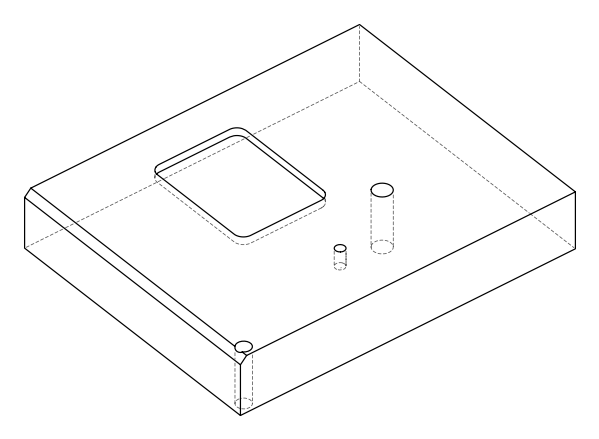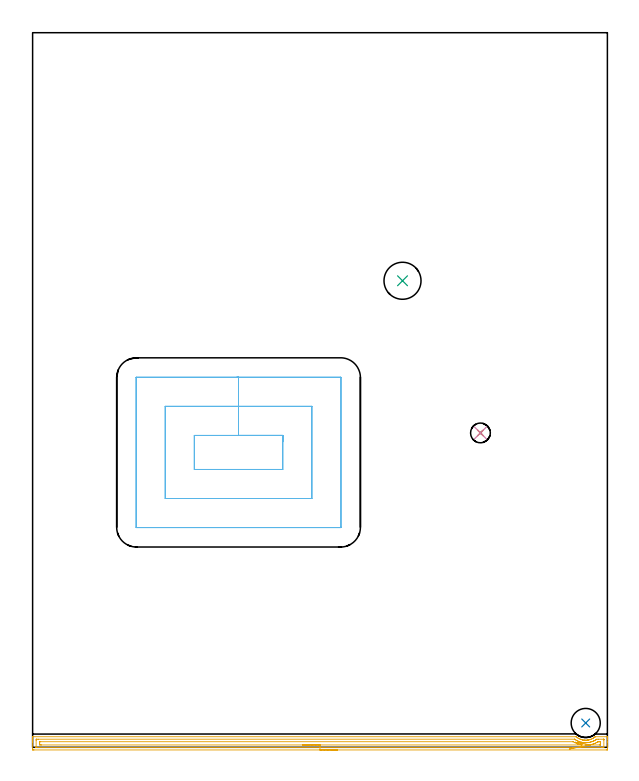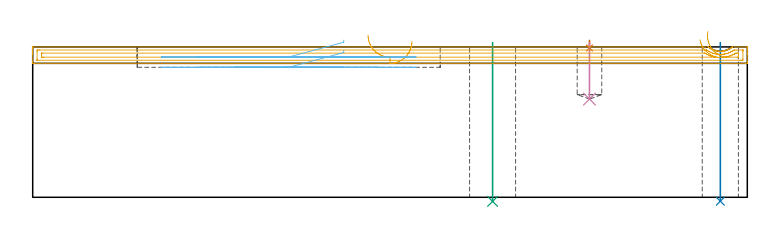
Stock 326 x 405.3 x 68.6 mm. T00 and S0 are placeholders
(PLAN: 6 operations, 5 tool changes, 12.5 min)
(1 SPOT_DRILL | STEP1POCKET | NXT0321_9005460120000 | 0.03 min | 1 mm3)
(2 INDEXABLE_INSERT_DRILL_THROUGH_HOLE_FROM_SOLID | STEP1HOLE | NXT0302_004 | 0.29 min | 14641 mm3)
(3 INDEXABLE_INSERT_DRILL_THROUGH_HOLE_FROM_SOLID_1 | STEP1HOLE_1 | NXT0302_013 | 0.29 min | 23729 mm3)
(4 DRILL_BLIND_HOLE_INTO_CENTER | STEP1POCKET | NXT0301_083 | 0.1 min | 2201 mm3)
(5 AREA_MILL | FG_CHAMFER_SURFACE | UGT0205_001 | 8.15 min | 9156 mm3)
(6 MILL_RECTANGULAR_POCKET | POCKET_RECTANGULAR_STRAIGHT | UGT0201_105 | Follow Part, ap 5.5, ae 75% | 3.63 min | 136925 mm3)
(TOOL NXT0321_9005460120000 | NC Spot Drill, 142deg, 12mm, Carbide, Uncoated | D12 PA142 FL30 Z2)
(TOOL NXT0302_004 | Index. Insert Drill 16.5mm [880-D1650L20-05] | D16.5 PA176 FL83 Z2)
(TOOL NXT0302_013 | Index. Insert Drill 21mm [880-D2100L25-05] | D21 PA176 FL105 Z2)
(TOOL NXT0301_083 | Carbide Drill 11.2mm [860.1-1120-056A1-MM 2214] | D11.2 PA140 FL72 Z2)
(TOOL UGT0205_001 | Chamfer Mill 20 x 3 x 45 deg. | D20 FL50 Z2)
(TOOL UGT0201_105 | End Mill 22 mm | D22 FL25 Z2)
(OP 1 SPOT_DRILL)
G17 G21 G94 G90
T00 M6
G54
G17 G0 G90 X254. Y178.3 S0 M3
G43 Z78.6 H0
G94 G81 G98 Z68.118 F250. R71.6
G80
M5
M2
(OP 2 INDEXABLE_INSERT_DRILL_THROUGH_HOLE_FROM_SOLID)
G17 G21 G94 G90
T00 M6
G54
G17 G0 G90 X313.7 Y13.8 S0 M3
G43 Z78.6 H1
G94 G81 G98 Z-1.788 F250. R70.6
G80
M5
M2
(OP 3 INDEXABLE_INSERT_DRILL_THROUGH_HOLE_FROM_SOLID_1)
G17 G21 G94 G90
T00 M6
G54
G17 G0 G90 X209.8 Y264.6 S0 M3
G43 Z78.6 H1
G94 G81 G98 Z-1.867 F250. R70.6
G80
M5
M2
(OP 4 DRILL_BLIND_HOLE_INTO_CENTER)
G17 G21 G94 G90
T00 M6
G54
G17 G0 G90 X254. Y178.3 S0 M3
G43 Z78.6 H1
G94 G81 G98 Z44.8 F250. R70.6
G80
M5
M2
(OP 5 AREA_MILL)
G17 G21 G94 G90
T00 M6
G54
G17 G0 G90 X173. Y-1.5 S1061 M3
G43 Z78.6 H0
Z71.1
G94 G1 X172.962 Z70.228 F250.
X172.848 Z69.364
X172.659 Z68.512
X172.397 Z67.68
X172.063 Z66.874
X171.66 Z66.1
X171.192 Z65.364
X170.66 Z64.672
X170.071 Z64.029
X169.428 Z63.44
X168.736 Z62.908
X168. Z62.44
X167.226 Z62.037
X166.42 Z61.703
X165.588 Z61.441
X164.736 Z61.252
X163.872 Z61.138
X163. Z61.1
X0.728
X0.603 Y-1.499 Z61.101
X0.007 Y-1.491 Z61.106
X0.003 Y-1.478 Z61.119
X0. Y-0.878 Z61.719
Y2.697 Z65.291
Y3.276 Z65.873
Y3.59 Z66.187
Y4.17 Z66.766
Y4.484 Z67.079
Y5.113 Z67.713
Y5.562 Z68.161
X0.007 Y5.941 Z68.532
X0.01 Y6.005 Z68.595
X0.153 Y6. Z68.6
X308.012
X308.281 Y6.002 Z68.598
X308.321 Y5.981 Z68.578
X308.75 Y5.649 Z68.247
X309.087 Y5.412 Z68.011
X309.179 Y5.347 Z67.946
X309.51 Y5.144 Z67.742
X309.61 Y5.083 Z67.681
X309.782 Y4.99 Z67.586
X309.839 Y4.958 Z67.555
X310.073 Y4.839 Z67.439
X310.517 Y4.644 Z67.241
X310.674 Y4.585 Z67.18
X310.85 Y4.516 Z67.114
X310.932 Y4.484 Z67.082
X310.967 Y4.471 Z67.069
X311.12 Y4.425 Z67.018
X311.412 Y4.333 Z66.927
X311.566 Y4.292 Z66.886
X311.861 Y4.211 Z66.809
X311.927 Y4.194 Z66.793
X311.972 Y4.186 Z66.786
X312.34 Y4.12 Z66.719
X312.755 Y4.061 Z66.661
X312.768 Y4.06 Z66.66
X312.905 Y4.051 Z66.644
X313.125 Y4.029 Z66.628
X313.202 Y4.023 Z66.621
X313.649 Y4.004 Z66.6
X313.686 Y4.005
X313.734 Z66.602
X313.883 Y4.011 Z66.604
X313.911 Y4.012 Z66.606
X313.97 Y4.014 Z66.607
X314.096 Y4.017 Z66.614
X314.543 Y4.051 Z66.646
X314.689 Y4.073 Z66.663
X314.858 Y4.094 Z66.687
X314.991 Y4.11 Z66.707
X315.087 Y4.126 Z66.725
X315.437 Y4.187 Z66.786
X315.473 Y4.195 Z66.793
X315.582 Y4.224 Z66.82
X315.904 Y4.307 Z66.906
X316.331 Y4.436 Z67.036
X316.781 Y4.603 Z67.201
X317.225 Y4.795 Z67.393
X317.787 Y5.082 Z67.681
X318.12 Y5.281 Z67.881
X318.259 Y5.377 Z67.977
X318.572 Y5.593 Z68.192
X319.014 Y5.926 Z68.524
X319.071 Y5.974 Z68.571
X319.096 Y5.993 Z68.592
X319.11 Y6.001 Z68.598
X319.147 Y6. Z68.6
X325.847
X325.99 Y6.005 Z68.595
X325.993 Y5.941 Z68.532
X326. Y5.562 Z68.161
Y5.113 Z67.713
Y4.484 Z67.079
Y3.276 Z65.873
Y2.697 Z65.291
X325.999 Y-0.878 Z61.719
X325.997 Y-1.478 Z61.119
X325.993 Y-1.491 Z61.106
X325.397 Y-1.5 Z61.1
X163.
Y-0.086 Z62.514
X2.286 Y-0.085 Z62.515
X2.083 Y-0.083 Z62.517
X2.027 Y-0.08 Z62.52
X2.008 Y-0.077 Z62.523
X2.006 Y-0.073 Z62.527
X2.002 Y-0.04 Z62.56
X2.001 Y0.016 Z62.616
X2. Y0.404 Z63.004
X2.001 Y3.978 Z66.578
X2.008 Y4.484 Z67.084
X2.01 Y4.574 Z67.174
X2.185 Y4.581 Z67.181
X2.288 Y4.584 Z67.184
X2.388 Y4.585 Z67.185
X3.179 Y4.586 Z67.186
X307.252 Y4.585 Z67.185
X307.351 Y4.583 Z67.183
X307.399 Y4.581 Z67.181
X307.421 Y4.578 Z67.178
X307.51 Y4.526 Z67.126
X307.551 Y4.497 Z67.097
X307.57 Y4.484 Z67.084
X307.861 Y4.293 Z66.893
X308.104 Y4.143 Z66.743
X308.443 Y3.941 Z66.541
X308.581 Y3.866 Z66.466
X309.135 Y3.59 Z66.19
X309.336 Y3.5 Z66.1
X309.495 Y3.431 Z66.031
X310.228 Y3.162 Z65.762
X310.429 Y3.099 Z65.699
X311.004 Y2.93 Z65.53
X311.12 Y2.9 Z65.5
X311.211 Y2.88 Z65.48
X311.998 Y2.727 Z65.327
X312.012 Y2.724 Z65.324
X312.206 Y2.697 Z65.297
X312.905 Y2.627 Z65.227
X312.98 Y2.621 Z65.221
X313.797 Y2.597 Z65.197
X313.896 Y2.598 Z65.198
X314.287 Y2.615 Z65.215
X314.689 Y2.64 Z65.24
X314.742 Y2.644 Z65.244
X315.196 Y2.697 Z65.297
X315.531 Y2.748 Z65.348
X315.582 Y2.757 Z65.357
X315.962 Y2.829 Z65.429
X316.272 Y2.899 Z65.499
X316.362 Y2.921 Z65.521
X316.474 Y2.951 Z65.551
X316.832 Y3.055 Z65.655
X317.366 Y3.231 Z65.831
X317.683 Y3.348 Z65.948
X318.246 Y3.578 Z66.178
X318.259 Y3.583 Z66.183
X318.274 Y3.59 Z66.19
X318.852 Y3.89 Z66.49
X319.151 Y4.054 Z66.654
X319.419 Y4.216 Z66.816
X319.832 Y4.484 Z67.084
X319.962 Y4.566 Z67.166
X319.995 Y4.579 Z67.179
X320.935 Y4.586 Z67.186
X323.714 Y4.585 Z67.185
X323.916 Y4.583 Z67.183
X323.973 Y4.58 Z67.18
X323.992 Y4.577 Z67.177
X323.994 Y4.573 Z67.173
X323.998 Y4.54 Z67.14
X323.999 Y4.484 Z67.084
X324. Y4.096 Z66.696
X323.999 Y0.522 Z63.122
X323.992 Y0.016 Z62.616
X323.99 Y-0.074 Z62.526
X323.815 Y-0.081 Z62.519
X323.712 Y-0.085 Z62.515
X323.612
X322.821 Y-0.086 Z62.514
X163.
Y1.328 Z63.928
X5.065 Y1.329 Z63.929
X4.645 Y1.33 Z63.93
X4.172 Y1.333 Z63.933
X4.024 Y1.335 Z63.935
X4.01 Y1.631 Z64.231
X4.006 Y1.803 Z64.403
X4. Y2.525 Z65.125
Y2.697 Z65.297
X4.001 Y2.869 Z65.469
X4.006 Y3.042 Z65.642
X4.01 Y3.154 Z65.754
X4.029 Y3.165 Z65.765
X4.055 Y3.167 Z65.767
X4.172 Y3.169 Z65.769
X4.591 Y3.171 Z65.771
X306.185
X306.422 Y3.17 Z65.77
X306.54 Y3.167 Z65.767
X306.597 Y3.165 Z65.765
X306.659 Y3.14 Z65.74
X307.447 Y2.697 Z65.297
X307.551 Y2.643 Z65.243
X307.658 Y2.59 Z65.19
X308.443 Y2.232 Z64.832
X309.197 Y1.942 Z64.542
X309.336 Y1.894 Z64.494
X309.613 Y1.803 Z64.403
X310.228 Y1.628 Z64.228
X310.467 Y1.563 Z64.163
X310.687 Y1.515 Z64.115
X311.12 Y1.43 Z64.03
X311.58 Y1.342 Z63.942
X311.591 Y1.339 Z63.939
X311.596 Y1.337 Z63.937
X311.588 Y1.334 Z63.934
X311.214 Y1.33 Z63.93
X311.12 Y1.329 Z63.929
X163. Y1.328 Z63.928
X162.128 Z63.967
X161.264 Z64.08
X160.412 Z64.269
X159.58 Z64.532
X158.774 Z64.865
X158. Z65.268
X157.264 Z65.737
X156.572 Z66.268
X155.929 Z66.857
X155.34 Z67.501
X154.808 Z68.193
X154.34 Z68.928
X153.937 Z69.702
X153.603 Z70.508
X153.341 Z71.34
X153.152 Z72.192
X153.038 Z73.057
X153. Z73.928
G0 Z78.6
X304.4 Y-0.969
Z71.824
G1 X304.602 Y-0.929 Z70.977
X304.876 Y-0.873 Z70.15
X305.219 Y-0.804 Z69.351
X305.63 Y-0.721 Z68.586
X306.104 Y-0.626 Z67.86
X306.638 Y-0.518 Z67.179
X307.229 Y-0.399 Z66.548
X307.871 Y-0.269 Z65.972
X308.56 Y-0.13 Z65.455
X309.291 Y0.017 Z65.002
X310.057 Y0.171 Z64.615
X310.854 Y0.332 Z64.298
X311.675 Y0.498 Z64.053
X312.513 Y0.667 Z63.881
X313.363 Y0.838 Z63.785
X314.218 Y1.01 Z63.765
X315.072 Y1.183 Z63.821
X315.917 Y1.353 Z63.953
X316.474 Y1.462 Z64.062
X316.752 Y1.525 Z64.125
X317.091 Y1.609 Z64.209
X317.366 Y1.68 Z64.28
X317.462 Y1.707 Z64.307
X317.782 Y1.803 Z64.403
X318.14 Y1.922 Z64.522
X318.259 Y1.964 Z64.564
X318.788 Y2.167 Z64.767
X319.151 Y2.321 Z64.921
X319.412 Y2.435 Z65.035
X319.947 Y2.697 Z65.297
X320.011 Y2.729 Z65.329
X320.043 Y2.746 Z65.346
X320.582 Y3.051 Z65.651
X320.722 Y3.128 Z65.728
X320.767 Y3.152 Z65.752
X320.819 Y3.164 Z65.764
X320.935 Y3.166 Z65.766
X321.356 Y3.169 Z65.769
X321.828 Y3.166 Z65.766
X321.976 Y3.165 Z65.765
X321.991 Y2.869 Z65.469
X321.996 Y2.697 Z65.297
X321.999 Y2.525 Z65.125
X322. Y1.803 Z64.403
X321.999 Y1.632 Z64.232
X321.994 Y1.458 Z64.058
X321.99 Y1.346 Z63.946
X321.971 Y1.335 Z63.935
X321.945 Y1.333 Z63.933
X321.828 Y1.331 Z63.931
X321.409 Y1.329 Z63.929
X316.474
X316.052 Y1.333 Z63.933
X316.012 Y1.335 Z63.935
X315.917 Y1.353 Z63.953
X315.08 Y1.508 Z64.146
X314.264 Y1.658 Z64.413
X313.473 Y1.804 Z64.751
X312.714 Y1.945 Z65.158
X311.993 Y2.078 Z65.63
X311.315 Y2.203 Z66.165
X310.685 Y2.319 Z66.757
X310.109 Y2.426 Z67.404
X309.59 Y2.522 Z68.099
X309.133 Y2.606 Z68.837
X308.741 Y2.679 Z69.613
X308.417 Y2.738 Z70.42
X308.163 Y2.785 Z71.254
X307.982 Y2.819 Z72.106
X307.874 Y2.839 Z72.972
X307.841 Y2.845 Z73.844
X307.883 Y2.837 Z74.715
X307.999 Y2.816 Z75.579
G0 Z78.6
M5
M2
(OP 6 MILL_RECTANGULAR_POCKET)
G17 G21 G94 G90
T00 M6
G54
G17 G0 G90 X141.9 Y173.272 S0 M3
G43 Z78.695 H0
Z71.695
G94 G1 Y176.9 Z70.723 F250.
X116.8 Z63.998
X91.7 F500.
Y157.6
X141.9
Y176.9
X116.8
Y193.4
X75.2
Y141.1
X158.4
Y193.4
X116.8
Y209.9
X58.9
G3 X58.7 Y209.7 R0.2
G1 Y124.8
G3 X58.9 Y124.6 R0.2
G1 X174.7
G3 X174.9 Y124.8 R0.2
G1 Y209.7
G3 X174.7 Y209.9 R0.2
G1 X116.8
X115.8
G0 X141.9 Y173.272 Z66.998
G1 Y176.9 Z66.026 F250.
X116.8 Z59.3
X91.7 F500.
Y157.6
X141.9
Y176.9
X116.8
Y193.4
X75.2
Y141.1
X158.4
Y193.4
X116.8
Y209.9
X58.9
G3 X58.7 Y209.7 R0.2
G1 Y124.8
G3 X58.9 Y124.6 R0.2
G1 X174.7
G3 X174.9 Y124.8 R0.2
G1 Y209.7
G3 X174.7 Y209.9 R0.2
G1 X116.8
X115.8
G0 Z78.695
M5
M2
